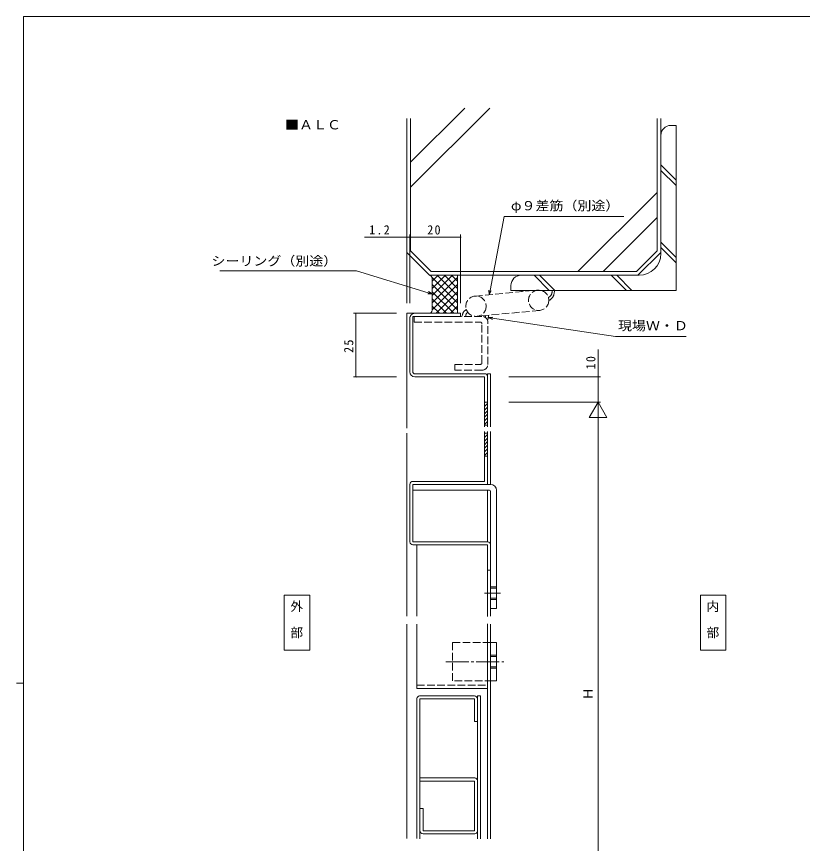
# Model space of a CAD drawing. Units: millimetres on the paper. Extents: x -420 to 373, y -297 to 267.
# Drawn here: x -420.5 to -111.1, y -61.3 to 264.4 of the extents above; entities that cross this region are included whole.
import ezdxf
from ezdxf.enums import TextEntityAlignment as Align

# ---------------------------------------------------------------- set-up
doc = ezdxf.new("R2010")
doc.units = ezdxf.units.MM
for name, pattern in [('CHAIN2', [12, 9, -1, 1, -1]), ('DASHED1', [1.8, 1.2, -0.6]), ('DASHED3', [4, 3, -1])]:
    doc.linetypes.add(name, pattern=pattern)
for name, color, linetype, lineweight in [('0-1_USER1', 7, 'Continuous', 9), ('0-2_YKK_ZWAK', 3, 'Continuous', 9), ('0-3_YKK_11', 7, 'Continuous', 9), ('0-4_YKK_12', 2, 'Continuous', 9), ('0-5_YSS_K', 3, 'Continuous', 9), ('0-6_YKK_13', 4, 'Continuous', 9), ('0-7_YKK_D', 6, 'Continuous', 9)]:
    doc.layers.add(name, color=color, linetype=linetype, lineweight=lineweight)
doc.styles.add('ＭＳ ゴシック', font='')
doc.styles.get('ＭＳ ゴシック').set_extended_font_data('MS Gothic')

msp = doc.modelspace()

# ---------------------------------------------------------------- linework, layer by layer
at = {"layer": '0-1_USER1'}
for p, q in [((-417.7, -260.6), (-417.7, 264.4)), ((352.3, 264.4), (-417.7, 264.4)), ((-420.5, 1.9), (-417.7, 1.9))]:
    msp.add_line(p, q, dxfattribs=at)
at = {"layer": '0-2_YKK_ZWAK'}
for p, q in [((-315.089, 36.515), (-305.089, 36.515)), ((-315.089, 14.875), (-315.089, 36.515)), ((-305.089, 36.515), (-305.089, 14.875)), ((-151.283, 14.875), (-151.283, 36.515)), ((-151.283, 36.515), (-141.283, 36.515)), ((-141.283, 36.515), (-141.283, 14.875)), ((-305.089, 14.875), (-315.089, 14.875)), ((-141.283, 14.875), (-151.283, 14.875))]:
    msp.add_line(p, q, dxfattribs=at)
at = {"layer": '0-3_YKK_11'}
for p, q in [((-263.683, 147.51), (-245.683, 147.51)), ((-245.683, 147.51), (-245.683, 146.31)), ((-265.683, 124.51), (-265.683, 145.51)), ((-245.683, 146.31), (-264.483, 146.31)), ((-264.483, 146.31), (-264.483, 124.21)), ((-264.483, 124.21), (-263.983, 123.71)), ((-236.283, 123.71), (-264.031, 123.71)), ((-255.683, 122.51), (-263.683, 122.51)), ((-236.283, 122.51), (-255.683, 122.51)), ((-236.283, 102.786), (-236.283, 122.51)), ((-235.083, 123.71), (-233.883, 123.71)), ((-235.083, 102.813), (-235.083, 123.71)), ((-233.883, 123.71), (-233.883, 102.827)), ((-236.283, 112.51), (-235.083, 112.51)), ((-235.083, 103.51), (-236.283, 103.51)), ((-236.283, 101.013), (-236.283, 81.31)), ((-235.083, 80.11), (-235.083, 100.979)), ((-233.883, 100.993), (-233.883, 80.11)), ((-235.083, 100.31), (-236.283, 100.31)), ((-236.283, 91.31), (-235.083, 91.31)), ((-265.683, 80.11), (-265.683, 57.51)), ((-236.283, 81.31), (-264.483, 81.31)), ((-264.483, 80.11), (-235.083, 80.11)), ((-264.483, 57.51), (-264.483, 80.11)), ((-233.883, 80.11), (-235.583, 80.11)), ((-235.083, 57.51), (-264.483, 57.51)), ((-264.483, 56.31), (-235.083, 56.31)), ((-235.083, 56.31), (-235.083, 28.168)), ((-233.883, 56.31), (-233.883, 28.218)), ((-233.883, 46.31), (-235.083, 46.31)), ((-235.083, 25.212), (-235.083, -20.625)), ((-233.883, 25.138), (-233.883, 3.512)), ((-235.083, -20.625), (-235.083, 3.512)), ((-233.883, -26.668), (-233.883, 3.512)), ((-261.883, -3.19), (-240.283, -3.19)), ((-240.225, -3.19), (-240.283, -3.19)), ((-239.083, -3.19), (-239.083, -15.95)), ((-237.883, -22.081), (-237.883, -3.19)), ((-262.883, -22.081), (-262.883, -4.19)), ((-261.683, -4.39), (-240.283, -4.39)), ((-261.683, -22.081), (-261.683, -4.39)), ((-262.883, -25.857), (-262.883, -20.625)), ((-261.683, -25.785), (-261.683, -20.625)), ((-239.083, -20.625), (-239.083, -25.821)), ((-237.883, -25.75), (-237.883, -20.625)), ((-235.083, -25.678), (-235.083, -20.625)), ((-262.883, -59.371), (-262.883, -25.857)), ((-261.683, -59.467), (-261.683, -25.785)), ((-239.083, -25.821), (-239.083, -34.988)), ((-237.883, -59.44), (-237.883, -25.75)), ((-235.083, -59.478), (-235.083, -25.678)), ((-233.883, -25.643), (-233.883, -59.512)), ((-261.683, -35.488), (-240.083, -35.488)), ((-239.083, -34.988), (-239.083, -37.049)), ((-261.683, -36.688), (-240.283, -36.688)), ((-240.283, -36.688), (-240.283, -56.288)), ((-239.084, -55.788), (-239.084, -37.03)), ((-239.083, -37.049), (-239.083, -56.488)), ((-260.484, -47.488), (-261.684, -47.488)), ((-260.484, -56.288), (-260.484, -47.488)), ((-240.283, -56.288), (-260.484, -56.288)), ((-240.083, -57.488), (-260.483, -57.488)), ((-239.083, -57.988), (-239.083, -55.95)), ((-239.083, -59.47), (-239.083, -57.988))]:
    msp.add_line(p, q, dxfattribs=at)
at = {"layer": '0-3_YKK_11', "linetype": 'DASHED1'}
msp.add_line((-264.478, 145.941), (-264.478, 144.006), dxfattribs=at)
at = {"layer": '0-3_YKK_11'}
for points in [[(-237.883, -3.19), (-238.883, -3.19), (-239.083, -3.19)], [(-240.283, -4.39), (-240.283, -13.19), (-239.083, -13.19)], [(-239.083, -15.95), (-239.083, -17.988), (-239.083, -22.081)]]:
    msp.add_lwpolyline(points, dxfattribs=at)
for centre, radius, start, end in [((-263.683, 145.51), 2, 89.99997, 180.00002), ((-263.683, 124.51), 2, 180.00002, 270), ((-236.283, 122.51), 1.2, 0, 89.99997), ((-264.483, 80.11), 1.2, 89.99997, 180.00002), ((-264.483, 57.51), 1.2, 180.00002, 270), ((-235.083, 56.31), 1.2, 0, 89.99997), ((-261.883, -4.19), 1, 89.99997, 180.00002), ((-240.283, -4.39), 1.2, 0, 89.99997), ((-240.083, -36.488), 1, 0, 89.99997), ((-260.483, -56.288), 1.2, 180.00002, 270), ((-240.083, -56.488), 1, 270, 0)]:
    msp.add_arc(centre, radius, start, end, dxfattribs=at)
at = {"layer": '0-4_YKK_12'}
for p, q in [((-266.883, 147.51), (-263.683, 147.51)), ((-266.883, 147.51), (-266.883, 102.31)), ((-266.883, 100.31), (-266.883, 44.026)), ((-235.083, 75.51), (-235.083, 77.81)), ((-235.083, 57.51), (-235.083, 75.51)), ((-262.883, 56.31), (-262.883, 28.218)), ((-266.883, 48.136), (-266.883, 28.218)), ((-266.883, 25.138), (-266.883, -22.081)), ((-262.883, 25.138), (-262.883, -0.19)), ((-262.883, -0.19), (-235.083, -0.19)), ((-266.883, -25.928), (-266.883, -20.625)), ((-266.883, -25.928), (-266.883, -59.371))]:
    msp.add_line(p, q, dxfattribs=at)
at = {"layer": '0-4_YKK_12', "linetype": 'DASHED3'}
msp.add_line((-262.883, 1.01), (-235.083, 1.01), dxfattribs=at)
at = {"layer": '0-5_YSS_K'}
for p, q in [((-265.383, 207.049), (-244.082, 228.35)), ((-265.383, 197.149), (-234.182, 228.35)), ((-266.883, 171.51), (-266.883, 224.283)), ((-265.383, 172.131), (-265.383, 224.283)), ((-168.383, 172.131), (-168.383, 224.283)), ((-166.883, 171.51), (-166.883, 224.283)), ((-162.883, 221.51), (-160.883, 221.51)), ((-160.883, 221.51), (-160.883, 156.51)), ((-166.883, 171.01), (-166.883, 217.51)), ((-166.883, 171.51), (-166.883, 206.809)), ((-166.883, 171.01), (-166.883, 206.809)), ((-166.883, 205.947), (-160.883, 199.947)), ((-166.883, 203.826), (-160.883, 197.826)), ((-199.528, 164.01), (-168.383, 195.154)), ((-189.628, 164.01), (-168.383, 185.255)), ((-166.883, 175.542), (-160.883, 169.542)), ((-166.883, 173.42), (-160.883, 167.42)), ((-266.883, 171.51), (-257.883, 162.51)), ((-265.383, 172.131), (-257.262, 164.01)), ((-176.504, 164.01), (-168.383, 172.131)), ((-166.883, 171.51), (-175.883, 162.51)), ((-257.262, 164.01), (-176.504, 164.01)), ((-257.883, 162.51), (-175.883, 162.51)), ((-256.883, 160.137), (-254.511, 162.51)), ((-256.883, 157.309), (-251.682, 162.51)), ((-256.883, 154.48), (-248.854, 162.51)), ((-256.883, 161.652), (-246.883, 151.652)), ((-256.883, 151.652), (-246.883, 161.652)), ((-256.883, 161.31), (-256.883, 148.71)), ((-254.913, 162.51), (-246.883, 154.48)), ((-252.084, 162.51), (-246.883, 157.309)), ((-249.256, 162.51), (-246.883, 160.137)), ((-247.883, 162.51), (-244.883, 162.51)), ((-246.883, 162.51), (-246.883, 147.51)), ((-175.383, 162.51), (-221.883, 162.51)), ((-175.383, 162.51), (-221.883, 162.51)), ((-216.784, 162.51), (-210.784, 156.51)), ((-214.662, 162.51), (-208.662, 156.51)), ((-186.378, 162.51), (-180.378, 156.51)), ((-184.257, 162.51), (-178.257, 156.51)), ((-256.883, 158.823), (-246.883, 148.823)), ((-256.883, 148.823), (-246.883, 158.823)), ((-225.883, 156.51), (-225.883, 158.51)), ((-160.883, 156.51), (-225.883, 156.51)), ((-209.673, 155.957), (-209.642, 156.346)), ((-208.8, 156.032), (-208.764, 156.346)), ((-256.883, 155.995), (-248.398, 147.51)), ((-256.883, 153.166), (-251.226, 147.51)), ((-255.368, 147.51), (-246.883, 155.995)), ((-252.54, 147.51), (-246.883, 153.166)), ((-211.106, 153.711), (-210.932, 153.843)), ((-210.932, 153.843), (-210.761, 153.976)), ((-210.761, 153.976), (-210.595, 154.112)), ((-210.595, 154.112), (-210.437, 154.252)), ((-210.437, 154.252), (-210.362, 154.324)), ((-210.362, 154.324), (-210.289, 154.398)), ((-210.289, 154.398), (-210.22, 154.473)), ((-210.22, 154.473), (-210.155, 154.55)), ((-210.193, 153.049), (-209.998, 153.225)), ((-210.155, 154.55), (-210.093, 154.63)), ((-210.093, 154.63), (-210.036, 154.711)), ((-210.036, 154.711), (-209.983, 154.796)), ((-209.998, 153.225), (-209.904, 153.315)), ((-209.983, 154.796), (-209.935, 154.882)), ((-209.935, 154.882), (-209.896, 154.963)), ((-209.904, 153.315), (-209.814, 153.407)), ((-209.896, 154.963), (-209.861, 155.045)), ((-209.861, 155.045), (-209.83, 155.13)), ((-209.83, 155.13), (-209.802, 155.216)), ((-209.814, 153.407), (-209.726, 153.501)), ((-209.802, 155.216), (-209.778, 155.305)), ((-209.778, 155.305), (-209.756, 155.394)), ((-209.756, 155.394), (-209.721, 155.578)), ((-209.726, 153.501), (-209.642, 153.597)), ((-209.721, 155.578), (-209.694, 155.766)), ((-209.694, 155.766), (-209.673, 155.957)), ((-209.642, 153.597), (-209.563, 153.695)), ((-209.563, 153.695), (-209.487, 153.795)), ((-209.487, 153.795), (-209.416, 153.898)), ((-209.416, 153.898), (-209.349, 154.004)), ((-209.349, 154.004), (-209.278, 154.131)), ((-209.278, 154.131), (-209.214, 154.262)), ((-209.214, 154.262), (-209.156, 154.396)), ((-209.156, 154.396), (-209.104, 154.533)), ((-209.104, 154.533), (-209.057, 154.674)), ((-209.057, 154.674), (-209.015, 154.817)), ((-209.015, 154.817), (-208.977, 154.963)), ((-208.977, 154.963), (-208.943, 155.111)), ((-208.943, 155.111), (-208.913, 155.261)), ((-208.913, 155.261), (-208.886, 155.413)), ((-208.886, 155.413), (-208.839, 155.72)), ((-208.839, 155.72), (-208.8, 156.032)), ((-256.883, 150.338), (-254.055, 147.51)), ((-249.712, 147.51), (-246.883, 150.338)), ((-210.813, 152.54), (-210.603, 152.708)), ((-210.603, 152.708), (-210.395, 152.877)), ((-210.395, 152.877), (-210.193, 153.049)), ((-245.024, 146.634), (-245.066, 146.392)), ((-244.979, 146.874), (-245.024, 146.634)), ((-244.927, 147.109), (-244.979, 146.874)), ((-244.899, 147.224), (-244.927, 147.109)), ((-244.867, 147.338), (-244.899, 147.224)), ((-244.833, 147.45), (-244.867, 147.338)), ((-244.796, 147.559), (-244.833, 147.45)), ((-244.754, 147.665), (-244.796, 147.559)), ((-244.709, 147.769), (-244.754, 147.665)), ((-244.66, 147.869), (-244.709, 147.769)), ((-244.605, 147.966), (-244.66, 147.869)), ((-244.546, 148.059), (-244.605, 147.966)), ((-244.481, 148.149), (-244.546, 148.059)), ((-244.425, 148.216), (-244.481, 148.149)), ((-244.366, 148.282), (-244.425, 148.216)), ((-244.304, 148.345), (-244.366, 148.282)), ((-244.239, 148.405), (-244.304, 148.345)), ((-244.171, 148.464), (-244.239, 148.405)), ((-244.101, 148.521), (-244.171, 148.464)), ((-243.954, 148.63), (-244.101, 148.521)), ((-243.799, 148.734), (-243.954, 148.63)), ((-243.639, 148.834), (-243.799, 148.734)), ((-243.31, 149.027), (-243.639, 148.834)), ((-243.621, 146.837), (-243.625, 146.765)), ((-243.625, 146.765), (-243.624, 146.692)), ((-243.624, 146.692), (-243.616, 146.543)), ((-243.614, 146.908), (-243.621, 146.837)), ((-243.602, 146.978), (-243.614, 146.908)), ((-243.587, 147.039), (-243.602, 146.978)), ((-243.568, 147.099), (-243.587, 147.039)), ((-243.545, 147.158), (-243.568, 147.099)), ((-243.518, 147.216), (-243.545, 147.158)), ((-243.488, 147.273), (-243.518, 147.216)), ((-243.455, 147.329), (-243.488, 147.273)), ((-243.38, 147.438), (-243.455, 147.329)), ((-243.297, 147.545), (-243.38, 147.438)), ((-243.207, 147.65), (-243.297, 147.545)), ((-243.017, 147.856), (-243.207, 147.65)), ((-235.929, 146.257), (-235.991, 146.685)), ((-234.72, 146.755), (-234.698, 146.624)), ((-234.701, 146.423), (-234.698, 146.624)), ((-243.616, 146.543), (-243.602, 146.392)), ((-235.904, 146.046), (-235.929, 146.257)), ((-235.887, 145.838), (-235.904, 146.046)), ((-235.094, 144.714), (-235.047, 144.847)), ((-235.047, 144.847), (-235.004, 144.981)), ((-235.004, 144.981), (-234.925, 145.255)), ((-234.925, 145.255), (-234.853, 145.533)), ((-234.853, 145.533), (-234.786, 145.813)), ((-234.786, 145.813), (-234.745, 146.017)), ((-234.745, 146.017), (-234.727, 146.12)), ((-234.727, 146.12), (-234.714, 146.222)), ((-234.714, 146.222), (-234.706, 146.322)), ((-234.706, 146.322), (-234.701, 146.423))]:
    msp.add_line(p, q, dxfattribs=at)
at = {"layer": '0-5_YSS_K', "linetype": 'DASHED3'}
for p, q in [((-240.017, 154.288), (-215.333, 156.632)), ((-194.961, 156.51), (-216.399, 156.51)), ((-214.576, 148.668), (-239.261, 146.324))]:
    msp.add_line(p, q, dxfattribs=at)
for centre in [(-214.955, 152.65), (-239.639, 150.306)]:
    msp.add_circle(centre, 4, dxfattribs=at)
at = {"layer": '0-5_YSS_K'}
for centre, radius, start, end in [((-162.883, 217.51), 4, 90, 180), ((-175.383, 171.01), 8.5, 270, 0), ((-258.083, 161.31), 1.2, 0, 90), ((-221.883, 158.51), 4, 90, 180), ((-216.625, 156.51), 5, 180, 185.42519), ((-216.625, 156.51), 3.333, 180, 185.42519), ((-216.625, 156.51), 1.667, 180, 185.42519), ((-258.083, 148.71), 1.2, 270, 0)]:
    msp.add_arc(centre, radius, start, end, dxfattribs=at)
at = {"layer": '0-6_YKK_13', "linetype": 'DASHED3'}
for p, q in [((-263.983, 144.01), (-263.983, 146.31)), ((-237.283, 146.31), (-263.983, 146.31)), ((-263.983, 144.01), (-237.883, 144.01)), ((-237.283, 128.01), (-237.283, 143.41)), ((-234.983, 127.41), (-234.983, 144.01)), ((-247.983, 125.11), (-247.983, 127.41)), ((-247.983, 127.41), (-237.883, 127.41)), ((-237.283, 125.11), (-247.983, 125.11)), ((-233.883, 39.81), (-231.583, 39.81)), ((-233.883, 39.31), (-231.583, 39.31)), ((-233.883, 35.31), (-231.583, 35.31)), ((-233.883, 34.81), (-231.583, 34.81)), ((-248.883, 2.81), (-248.883, 17.81)), ((-248.883, 17.81), (-233.883, 17.81)), ((-248.115, 2.81), (-233.883, 2.81))]:
    msp.add_line(p, q, dxfattribs=at)
at = {"layer": '0-6_YKK_13'}
for p, q in [((-236.283, 112.209), (-235.983, 112.51)), ((-236.283, 110.795), (-235.083, 111.995)), ((-236.283, 109.381), (-235.083, 110.581)), ((-236.283, 107.967), (-235.083, 109.166)), ((-236.283, 106.552), (-235.083, 107.752)), ((-236.283, 105.138), (-235.083, 106.338)), ((-236.283, 103.724), (-235.083, 104.924)), ((-236.283, 100.009), (-235.983, 100.31)), ((-236.283, 98.595), (-235.083, 99.795)), ((-236.283, 97.181), (-235.083, 98.381)), ((-236.283, 95.766), (-235.083, 96.967)), ((-236.283, 94.352), (-235.083, 95.552)), ((-236.283, 92.938), (-235.083, 94.138)), ((-236.283, 91.524), (-235.083, 92.724)), ((-264.483, 77.81), (-234.383, 77.81)), ((-233.883, 75.01), (-233.883, 77.31)), ((-233.883, 75.01), (-233.883, 56.31)), ((-231.583, 77.81), (-231.583, 31.31)), ((-233.883, 31.31), (-231.583, 31.31)), ((-231.583, 17.81), (-233.883, 17.81)), ((-231.583, 17.81), (-231.583, 2.81)), ((-233.883, 12.81), (-231.583, 12.81)), ((-233.883, 12.31), (-231.583, 12.31)), ((-233.883, 8.31), (-231.583, 8.31)), ((-231.583, 7.81), (-233.883, 7.81)), ((-231.583, 2.81), (-233.883, 2.81))]:
    msp.add_line(p, q, dxfattribs=at)
at = {"layer": '0-6_YKK_13', "linetype": 'CHAIN2'}
for p, q in [((-236.292, 37.31), (-229.985, 37.31)), ((-251.523, 10.31), (-228.696, 10.31))]:
    msp.add_line(p, q, dxfattribs=at)
at = {"layer": '0-6_YKK_13', "linetype": 'DASHED3'}
for centre, radius, start, end in [((-237.883, 143.41), 0.6, 0, 90), ((-237.283, 144.01), 2.3, 0, 90), ((-237.883, 128.01), 0.6, 270, 0), ((-237.283, 127.41), 2.3, 270, 0)]:
    msp.add_arc(centre, radius, start, end, dxfattribs=at)
at = {"layer": '0-6_YKK_13'}
for centre, radius in [((-233.883, 77.81), 2.3), ((-234.383, 77.31), 0.5)]:
    msp.add_arc(centre, radius, 0, 90, dxfattribs=at)
at = {"layer": '0-7_YKK_D'}
for p, q in [((-234.108, 156.49), (-228.588, 185.668)), ((-228.588, 185.668), (-181.408, 185.668)), ((-266.883, 177.51), (-283.483, 177.51)), ((-266.883, 151.51), (-266.883, 178.51)), ((-265.683, 177.51), (-266.883, 177.51)), ((-265.683, 155.454), (-265.683, 178.51)), ((-265.683, 151.51), (-265.683, 178.51)), ((-265.683, 177.51), (-263.983, 177.51)), ((-265.683, 177.51), (-245.683, 177.51)), ((-245.683, 151.51), (-245.683, 178.51)), ((-286.638, 164.188), (-340.538, 164.188)), ((-258.51, 155.633), (-286.638, 164.188)), ((-234.424, 154.819), (-234.556, 156.574)), ((-234.424, 154.819), (-234.108, 156.49)), ((-233.66, 156.405), (-234.424, 154.819)), ((-256.883, 155.138), (-258.642, 155.197)), ((-256.883, 155.138), (-258.51, 155.633)), ((-258.377, 156.069), (-256.883, 155.138)), ((-270.883, 147.51), (-287.883, 147.51)), ((-286.883, 147.51), (-286.883, 122.51)), ((-234.786, 145.813), (-233.037, 146.015)), ((-234.786, 145.813), (-233.104, 145.565)), ((-233.171, 145.114), (-234.786, 145.813)), ((-233.104, 145.565), (-184.73, 138.409)), ((-184.73, 138.409), (-156.85, 138.409)), ((-191.58, 122.51), (-191.58, 133.25)), ((-270.883, 122.51), (-287.883, 122.51)), ((-226.71, 122.51), (-190.58, 122.51)), ((-191.58, 112.51), (-191.58, 122.51)), ((-226.7, 112.51), (-190.58, 112.51)), ((-226.7, 112.51), (-190.58, 112.51)), ((-191.58, 112.51), (-195.08, 106.447)), ((-191.58, 112.51), (-188.08, 106.447)), ((-191.58, 112.51), (-191.58, 100.385)), ((-195.08, 106.447), (-188.08, 106.447)), ((-191.58, 105.51), (-191.58, -110.49))]:
    msp.add_line(p, q, dxfattribs=at)
for centre, start, end in [((-266.883, 177.51), 0, 180), ((-266.883, 177.51), 180, 0), ((-265.683, 177.51), 0, 180), ((-265.683, 177.51), 0, 180), ((-265.683, 177.51), 180, 0), ((-265.683, 177.51), 180, 0), ((-245.683, 177.51), 0, 180), ((-245.683, 177.51), 180, 0), ((-286.883, 147.51), 90, 270), ((-286.883, 147.51), 270, 90), ((-286.883, 122.51), 90, 270), ((-286.883, 122.51), 270, 90), ((-191.58, 122.51), 90, 270), ((-191.58, 122.51), 270, 90)]:
    msp.add_arc(centre, 0.106, start, end, dxfattribs=at)

# ---------------------------------------------------------------- texts
at = {"layer": '0-2_YKK_ZWAK', "style": 'ＭＳ ゴシック', "width": 1.1}
msp.add_text('■ＡＬＣ', height=3.666, dxfattribs=at).set_placement((-314.788, 218.846), align=Align.BOTTOM_LEFT)
at = {"layer": '0-2_YKK_ZWAK', "style": 'ＭＳ ゴシック'}
for s, p in [('外', (-312.696, 29.155)), ('内', (-148.891, 29.155)), ('部', (-312.696, 18.851)), ('部', (-148.891, 18.851))]:
    msp.add_text(s, height=3.666, dxfattribs=at).set_placement(p, align=Align.BOTTOM_LEFT)
at = {"layer": '0-7_YKK_D', "color": 3, "style": 'ＭＳ ゴシック', "width": 1.1}
for s, p in [('φ９差筋（別途）', (-225.888, 186.973)), ('シーリング（別途）', (-343.77, 165.203)), ('現場Ｗ・Ｄ', (-183.73, 139.714))]:
    msp.add_text(s, height=3.666, dxfattribs=at).set_placement(p, align=Align.BOTTOM_LEFT)
at = {"layer": '0-7_YKK_D', "color": 3, "style": 'ＭＳ ゴシック'}
msp.add_text('Ｈ', height=3.666, rotation=90, dxfattribs=at).set_placement((-192.58, -4.854), align=Align.BOTTOM_LEFT)
at = {"layer": '0-7_YKK_D', "color": 3, "char_height": 3.666, "attachment_point": 7, "style": 'ＭＳ ゴシック'}
for s, insert in [('\\T1.21;\\W0.95;1.2', (-281.695, 178.51)), ('\\T1.21;\\W0.95;20', (-258.826, 178.51))]:
    msp.add_mtext(s, dxfattribs=dict(at, insert=insert))
at = {"layer": '0-7_YKK_D', "color": 3, "char_height": 3.666, "attachment_point": 7, "rotation": 90, "style": 'ＭＳ ゴシック'}
for s, insert in [('\\T1.21;\\W0.95;25', (-287.883, 131.927)), ('\\T1.21;\\W0.95;10', (-192.58, 125.428))]:
    msp.add_mtext(s, dxfattribs=dict(at, insert=insert))

doc.saveas('drawing.dxf')
